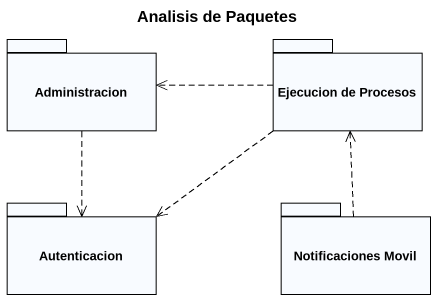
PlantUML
@startuml
title Analisis de Paquetes
package Administracion {
}
package "Ejecucion de Procesos" as Ejecucion_de_Procesos {
}
package Autenticacion {
}
package "Notificaciones Movil" as Notificaciones_Movil {
}
Administracion ..> Autenticacion
Ejecucion_de_Procesos .left.> Administracion
Ejecucion_de_Procesos ..> Autenticacion
Notificaciones_Movil .up.> Ejecucion_de_Procesos
@enduml
